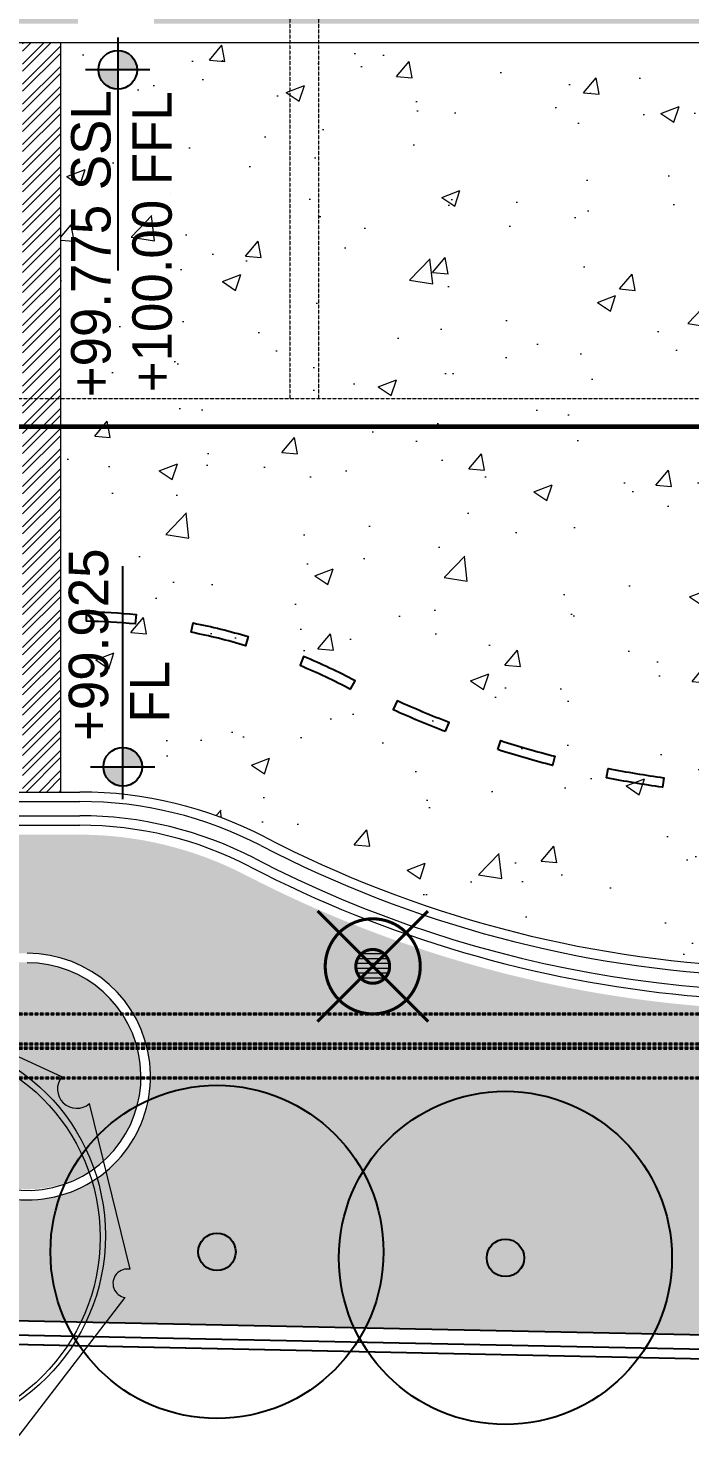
# Model space of a CAD drawing. Header units: millimetres. Extents: x 7964926 to 16080295, y -6277184 to -2986664.
# Drawn here: x 8151453 to 8158425, y -3153877 to -3138886 of the extents above; entities that cross this region are included whole.
import ezdxf

# ---------------------------------------------------------------- set-up
doc = ezdxf.new("R2010")
doc.units = ezdxf.units.MM
doc.header["$LTSCALE"] = 2000
doc.header["$MEASUREMENT"] = 0
doc.linetypes.add('( Hidden )', pattern=[0.375, 0.25, -0.125])
doc.linetypes.add('HIDDEN', pattern=[0.375, 0.25, -0.125])
for name, color, linetype, lineweight in [('BASEMENT EDGE', 4, 'Continuous', 5), ('L - paving', 9, 'Continuous', 5), ('L- existing trees', 76, 'Continuous', 18), ('L-compound wall', 7, 'Continuous', 20), ('L-ELE 1', 24, 'Continuous', 20), ('L-ELE 2', 30, 'Continuous', 15), ('L-ELE 3', 40, 'Continuous', 9), ('L-ELE 4', 27, 'Continuous', 9), ('L-HATCH-1', 9, 'Continuous', 5), ('L-kerb', 24, 'Continuous', 13), ('L-lights', 213, 'Continuous', 0), ('L-SHRUBS', 96, 'Continuous', 18), ('STR-Podium Beam', 8, 'Continuous', 15), ('STR-Retaining Wall', 250, 'HIDDEN', 15)]:
    doc.layers.add(name, color=color, linetype=linetype, lineweight=lineweight)
for name, color, linetype in [('E-TRANCH', 8, 'Continuous'), ('L - proposed trees', 74, 'Continuous'), ('L-FL', 7, 'Continuous')]:
    doc.layers.add(name, color=color, linetype=linetype)
doc.styles.add('Century Gothic', font='GOTHIC.TTF')
doc.styles.get("Standard").update_dxf_attribs({"font": 'romans.shx', "width": 0.75})

# ---------------------------------------------------------------- blocks, each defined once
blk = doc.blocks.new('tr2')
at = {"layer": 'L- existing trees', "color": 76}
for p, q in [((401995.1970289661, 55147.29130964103), (400960.7006910057, 54626.40764649663)), ((403263.7816156529, 54690.18554446454), (402235.3745674741, 55163.25570736275)), ((403744.2692394703, 53336.94819632843), (403456.702750566, 54501.69001496939)), ((400814.9449336002, 54421.02905581627), (400578.8632958847, 53295.43214612216)), ((400607.1498323255, 53098.26813930003), (401347.3135216238, 52203.02335924048)), ((402961.9934744061, 52168.2400862447), (403708.2987558024, 53138.74957791744)), ((401612.4421090515, 52063.10235540897), (402793.8304704772, 52083.96132495875))]:
    blk.add_line(p, q, dxfattribs=at)
for centre, radius in [((402155.7963706033, 53573.99469096489), 1413.501170714967), ((402155.5959569322, 53561.46897274249), 1377.023323899355), ((402155.5959569322, 53561.46897274249), 133.1154807850538)]:
    blk.add_circle(centre, radius, dxfattribs=at)
for centre, radius, start, end in [((402115.1476864221, 55157.30134670249), 120.3664746858054, 184.7695974003759, 2.836446390651354), ((403367.6698393328, 54603.54144847011), 135.2788720903965, 140.1718574198862, 311.1576893533137), ((400862.2929687702, 54541.84291974862), 129.7606572298454, 248.5997663942221, 40.67641135799115), ((400565.1585601621, 53192.85839501139), 103.4880067171258, 293.9351704157939, 82.38978340410885), ((403723.2551257618, 53238.3983010356), 100.7652468098838, 77.96245338531429, 261.4649254273576), ((401457.9823566428, 52091.57089745164), 157.0642556686082, 349.5570884024449, 134.7976733560101), ((402861.5586874661, 52158.733162347), 100.8842023398118, 5.407643402265633, 227.8299614077352)]:
    blk.add_arc(centre, radius, start, end, dxfattribs=at)
blk = doc.blocks.new('tree14 pp')
at = {"layer": 'L - proposed trees', "ltscale": 2000}
for radius in [1275.302534825622, 143.4666385081149]:
    blk.add_circle((-1172.818588513415, 1330.713593520573), radius, dxfattribs=at)
blk = doc.blocks.new('PL')
at = {"layer": 'L-lights'}
h = blk.add_hatch(dxfattribs=at)
h.set_pattern_fill('ANSI31', color=256, scale=32.5, style=0)
h.set_pattern_definition([(45, (5.943405767538934e-11, 1.438422714272747e-11), (-72.96458098368686, 72.96458098368687), [])])
edge = h.paths.add_edge_path()
edge.add_arc((-1.980708930204855e-10, -4.792233276873503e-11), 358.6952379030135, 89.65216382012761, 276.0669623147895)
edge.add_arc((-2.005542398819671e-10, -4.804645570288812e-11), 358.6952379030137, 276.0669623147899, 449.6521638201272)
at = {"layer": 'L-lights', "const_width": 65}
for points in [[(1.270153404675511e-09, -1658.684768646848), (1.270153404675511e-09, 1658.684768646877)], [(1658.676649893507, -2.17758473526645), (-1658.692887400218, -2.17758473526645)]]:
    blk.add_lwpolyline(points, dxfattribs=at)
for points in [[(6.123636782694438, 1008.676649893462, 1.057607136263516), (106.6097079497425, -1003.045588763812, 0.9455306849885294)], [(2.177584735642948, 358.6886279476718, 1.057607136266735), (37.91075155247358, -356.686204682835, 0.945530684985646)]]:
    blk.add_lwpolyline(points, format="xyb", close=True, dxfattribs=at)
blk = doc.blocks.new('finish lvl')
h = blk.add_hatch(color=256)
edge = h.paths.add_edge_path()
edge.add_ellipse((0.03779312691722225, 0.003030802937928456), major_axis=(-0.030468540123942, 0.030468540123942), ratio=0.9999999999984531, start_angle=-45.0000000000443, end_angle=45.00000000010281)
edge.add_line((-0.005295895751714852, 0.003030802937701083), (0.03779312691722236, 0.003030802937701083))
edge.add_line((0.03779312691722225, 0.003030802937928456), (0.03779312691722225, 0.04611982560686556))
edge = h.paths.add_edge_path()
edge.add_ellipse((0.03779312691722225, 0.003030802937928456), major_axis=(-0.030468540123909, 0.030468540123909), ratio=0.9999999999995983, start_angle=134.9999999999885, end_angle=224.999999999953)
edge.add_line((0.0808821495866141, 0.003030802938383204), (0.03779312691767689, 0.003030802938383204))
edge.add_line((0.03779312691722225, 0.003030802937928456), (0.03779312691722225, -0.04005821973088135))
for p, q in [((0.03779312691676751, 0.07484584072017242), (0.03779312691722225, -0.06878423484386076)), ((-0.03402191086343009, 0.00303080293815583), (0.4857257542894331, 0.003030802937473709))]:
    blk.add_line(p, q)
blk.add_ellipse((0.037793126917677, 0.00303080293815583), major_axis=(-0.030468540123953, 0.030468540123953), ratio=0.9999999999978331, start_param=1.570796326794534, end_param=7.85398163397412)
at = {"layer": 'L-FL'}
for tag, p in [('%%P0.00', (0.1256311287966128, 0.03566715156830469)), ('FIN.LVL.', (0.1074625354408454, -0.1030079454646966))]:
    blk.add_attdef(tag, p, '', height=0.08000000000000004, dxfattribs=at)

msp = doc.modelspace()

# ---------------------------------------------------------------- hatches: boundary and pattern name
at = {"layer": 'L - paving'}
h = msp.add_hatch(dxfattribs=at)
h.set_pattern_fill('AR-CONC', color=252, scale=275)
h.set_pattern_definition([(49.99999999999999, (0, 0), (1972.465502152072, -172.5683712021365), [206.25, -2268.75]), (355, (0, 0), (-381.56616743575, 2068.528367675033), [165, -1815]), (100.45144446, (164.37212275, -14.380696), (1590.899328499558, 1895.959975163731), [175.285528, -1928.140808]), (46.18420000000002, (0, 550), (2934.913659346824, -455.1780221809605), [309.3749999999999, -3403.125]), (96.63563549, (244.57604875, 512.06840575), (2570.320350604128, 2678.826152130014), [262.9284405, -2892.21284]), (351.1841639899999, (0, 550), (2570.320348900626, 2678.826150742473), [247.5, -2722.50000275]), (21, (275, 412.5), (1641.49439332577, -1107.201949329682), [206.25, -2268.75]), (326.0000000000001, (275, 412.5), (669.1171627843497, 1994.162623878846), [165, -1815]), (71.45144474, (411.7911985, 320.2331715), (2310.61153600742, 886.9606702174731), [175.2855225, -1928.140808]), (37.50000000000001, (0, 0), (33.43960212254934, 915.4580980361065), [0, -1793, 0, -1842.5, 0, -1821.875]), (7.499999999999999, (0, 0), (723.4412279659086, 1084.632207676491), [0, -1050.5, 0, -1751.75, 0, -694.375]), (327.5, (-613.25, 0), (1468.011699474125, -62.02589726954433), [0, -687.5, 0, -2145, 0, -2846.25]), (317.5, (-888.25, 0), (1603.761965691562, 275.2887014138738), [0, -893.75, 0, -1424.5, 0, -2021.25])])
h.paths.add_polyline_path([(8168692.175101224, -3143616.176616367), (8168699.449197595, -3143606.358822353), (8168695.812149408, -3143611.267719359)], flags=17)
edge = h.paths.add_edge_path()
edge.add_line((8169135.170489878, -3144212.33505545), (8169118.740869844, -3144165.405962321))
edge.add_line((8169118.740869844, -3144165.405962321), (8168580.636543698, -3143766.719381657))
edge.add_line((8168580.636543698, -3143766.719381657), (8169152.139017499, -3142995.366724025))
edge.add_line((8169152.139017499, -3142995.366724025), (8169722.44974506, -3143417.915331866))
edge.add_arc((8159586.25362648, -3136538.959870073), 12249.9999999861, 325.8371226123811, 364.2634128656642)
edge.add_line((8171802.355537636, -3135628.271067067), (8171101.505877797, -3135710.686644808))
edge.add_line((8171101.505877797, -3135710.686644808), (8170989.388361608, -3134757.256174052))
edge.add_line((8170989.388361608, -3134757.256174052), (8171693.528975233, -3134674.453600537))
edge.add_arc((8159583.392409566, -3136539.643621836), 12252.93195340092, 8.755831292089558, 27.28659865491887)
edge.add_arc((8174236.253626444, -3128947.681980285), 4249.999999980525, 181.2232828705653, 207.6867239223917, ccw=False)
edge.add_line((8169987.222240953, -3129038.413920314), (8169986.253626466, -3128209.524628223))
edge.add_line((8169986.253626466, -3128209.524628223), (8162086.253626466, -3128186.995951962))
edge.add_line((8162086.253626466, -3128186.995951962), (8162086.253626466, -3136538.959870067))
edge.add_arc((8159586.253626465, -3136538.959870066), 2500.000000000931, -85.4282847181787, 0, ccw=False)
edge.add_line((8159785.520734614, -3139031.005740353), (8151791.316827725, -3139038.959870066))
edge.add_line((8151791.316827725, -3139038.959870066), (8151791.382224033, -3146938.959870067))
edge.add_arc((8151949.119998452, -3151462.905597787), 4526.69483760834, 59.311359932071696, 91.9969401690206, ccw=False)
edge.add_arc((8159586.253626464, -3136538.959870077), 12249.99999999102, 244.2246613148839, 267.5538064820269)
edge.add_line((8159063.409394241, -3148777.796984305), (8159066.017918176, -3148063.850479904))
edge.add_line((8159066.017918176, -3148063.850479904), (8160026.011510578, -3148067.357978363))
edge.add_line((8160026.011510578, -3148067.357978363), (8160023.326204197, -3148802.319647288))
edge.add_arc((8159841.936883054, -3137103.015957958), 11700.70976056549, 270.8882588393903, 322.5840293175567)
h = msp.add_hatch(dxfattribs=at)
h.set_pattern_fill('ANSI36', color=37, scale=1000)
h.set_pattern_definition([(45, (0, 4.5), (66.29126073623883, 243.0679560328757), [312.5, -62.5, 0, -62.5])])
edge = h.paths.add_edge_path()
edge.add_line((8151442.308953669, -3148730.466425343), (8110587.5, -3148730.466425343))
edge.add_line((8110587.5, -3148730.466425343), (8110587.500000001, -3149930.466425343))
edge.add_line((8110587.500000001, -3149930.466425343), (8149742.793959929, -3149930.466425342))
edge.add_arc((8149716.498781649, -3150646.406831219), 716.4231299791828, 37.37573519721991, 87.89657655256372, ccw=False)
edge.add_arc((8151447.767026804, -3149926.778630761), 1196.324656351864, 193.7688197318623, 450.2614053285534)
at = {"layer": 'L-HATCH-1'}
h = msp.add_hatch(dxfattribs=at)
h.set_pattern_fill('STEEL', color=26, scale=1200)
h.set_pattern_definition([(45, (0, 0), (-106.0660171779821, 106.0660171779821), []), (45, (0, 75), (-106.0660171779821, 106.0660171779821), [])])
h.paths.add_polyline_path([(8151791.449516629, -3139034.96646662), (8151391.449516628, -3139034.96646662), (8151391.449516628, -3146934.96646662), (8151791.449516628, -3146934.96646662)])
at = {"layer": 'L-SHRUBS'}
h = msp.add_hatch(dxfattribs=at)
h.set_pattern_fill('GRASS', color=256, scale=200)
h.set_pattern_definition([(90, (0, 0), (-141.4213562, 141.4213562), [37.5, -245.3427126]), (45, (0, 0), (-141.4213562373095, 141.4213562373095), [37.5, -162.5]), (135, (0, 0), (-141.4213562373095, -141.4213562373095), [37.5, -162.5])])
h.paths.add_polyline_path([(8138297.802932838, -3138834.966466621), (8139097.802932836, -3138834.966466621), (8139097.802932836, -3138314.966466621), (8138297.802932838, -3138314.966466621)], flags=17)
edge = h.paths.add_edge_path()
edge.add_arc((8131487.941204141, -3138133.839949165), 794.3176598312729, 190.9679313982141, 298.03291581025553, ccw=False)
edge.add_arc((8131487.94120582, -3138133.839957842), 794.3176598305531, 190.9679307607101, 298.0329171423803)
edge.add_line((8131861.253626471, -3138834.96646662), (8151974.741020129, -3138834.96646662))
edge.add_line((8151974.741020129, -3138834.96646662), (8151974.741020129, -3138409.964895028))
edge.add_line((8151974.741020129, -3138409.964895028), (8130799.415597391, -3138409.965770769))
edge.add_arc((8132010.013566937, -3136924.330171246), 1916.418685579918, 230.8244861270405, 265.5479976046821)
h.paths.add_polyline_path([(8160841.67282026, -3134822.165058842), (8160041.672820261, -3134822.165058842), (8160041.672820261, -3134022.165058842), (8160841.672820258, -3134022.165058842)], flags=16)
edge = h.paths.add_edge_path()
edge.add_arc((8159586.253626465, -3136534.966466617), 2300.000000000243, 270.0000449886278, 359.9999999999072)
edge.add_line((8161886.253626466, -3136534.966466621), (8161886.253626468, -3127603.958694183))
edge.add_line((8161886.253626468, -3127603.958694183), (8160862.632688902, -3127603.958694183))
edge.add_line((8160862.632688902, -3127603.958694183), (8160862.632688902, -3128263.958694183))
edge.add_line((8160862.632688902, -3128263.958694183), (8160062.632688905, -3128263.958694184))
edge.add_line((8160062.632688905, -3128263.958694184), (8160062.632688904, -3127603.958694183))
edge.add_line((8160062.632688904, -3127603.958694183), (8153561.253626473, -3127603.958694185))
edge.add_line((8153561.253626473, -3127603.958694185), (8153561.253626473, -3125909.965291601))
edge.add_line((8153561.253626473, -3125909.965291601), (8152811.253626473, -3125909.9652916))
edge.add_line((8152811.253626473, -3125909.9652916), (8152811.253626473, -3125209.9652916))
edge.add_line((8152811.253626473, -3125209.9652916), (8152806.351444778, -3125209.9652916))
edge.add_line((8152806.351444778, -3125209.9652916), (8152806.351444777, -3126003.627777384))
edge.add_line((8152806.351444777, -3126003.627777384), (8152006.351444781, -3126003.627777384))
edge.add_line((8152006.351444781, -3126003.627777384), (8152006.35146542, -3125334.965910795))
edge.add_line((8152006.35146542, -3125334.965910795), (8146236.117130095, -3125334.979717472))
edge.add_line((8146236.117130095, -3125334.979717472), (8146236.117109454, -3126284.972144156))
edge.add_line((8146236.117109454, -3126284.972144156), (8151136.026061631, -3126284.958337268))
edge.add_line((8151136.026061631, -3126284.958337268), (8151136.089312258, -3128709.96524072))
edge.add_line((8151136.089312258, -3128709.96524072), (8154636.19037585, -3128709.96524072))
edge.add_line((8154636.19037585, -3128709.96524072), (8154636.158750542, -3129609.965332882))
edge.add_line((8154636.158750542, -3129609.965332882), (8159211.222001158, -3129609.965332883))
edge.add_line((8159211.222001158, -3129609.965332883), (8159211.253626466, -3130634.965291602))
edge.add_line((8159211.253626466, -3130634.965291602), (8159036.256720354, -3130634.962834333))
edge.add_line((8159036.256720354, -3130634.962834333), (8159036.256720354, -3137384.962834334))
edge.add_line((8159036.256720354, -3137384.962834334), (8159211.253626466, -3137384.96646662))
edge.add_line((8159211.253626466, -3137384.96646662), (8159211.253626473, -3138409.965199811))
edge.add_line((8159211.253626473, -3138409.965199811), (8152775.14990015, -3138409.965465987))
edge.add_line((8152775.14990015, -3138409.965465987), (8152775.14990015, -3138834.96646662))
edge.add_line((8152775.14990015, -3138834.96646662), (8159586.255432425, -3138834.966466618))
h = msp.add_hatch(dxfattribs=at)
h.set_pattern_fill('GRASS', color=256, scale=200)
h.set_pattern_definition([(90, (-74478.60087377392, 204235.0710853068), (-141.4213562, 141.4213562), [37.5, -245.3427126]), (45, (-74478.60087377392, 204235.0710853068), (-141.4213562373095, 141.4213562373095), [37.5, -162.5]), (135, (-74478.60087377392, 204235.0710853068), (-141.4213562373095, -141.4213562373095), [37.5, -162.5])])
h.paths.add_polyline_path([(8146777.276696373, -3148633.548950177), (8146777.276696373, -3147833.548950177), (8147577.27669637, -3147833.548950177), (8147577.27669637, -3148633.548950177)])
h.paths.add_polyline_path([(8124180.375164612, -3148358.548970817), (8124180.375164612, -3147558.548970817), (8124980.37516461, -3147558.548970817), (8124980.37516461, -3148358.548970817)])
edge = h.paths.add_edge_path()
edge.add_arc((8151994.975736673, -3151184.966466623), 3800.000000003782, 62.6078948156339, 89.99999999998596)
edge.add_line((8151994.975736674, -3147384.96646662), (8110676.190326478, -3147384.96646662))
edge.add_line((8110676.190326478, -3147384.96646662), (8110676.190326476, -3148634.966425343))
edge.add_line((8110676.190326476, -3148634.966425343), (8151439.850234779, -3148634.966425342))
edge.add_arc((8151439.850234783, -3149934.966425341), 1299.999999999534, -94.13726693954641, 90.0000000002052, ccw=False)
edge.add_arc((8119091.103002861, -3150316.085970914), 32267.9467817957, 356.1086865396051, 358.37420985212555, ccw=False)
edge.add_line((8151284.658585117, -3152505.918951986), (8159891.868383001, -3152685.90998502))
edge.add_line((8159891.868383001, -3152685.90998502), (8159891.868412975, -3152685.9085515))
edge.add_line((8159891.868412975, -3152685.9085515), (8169090.584067665, -3152878.270387234))
edge.add_line((8169090.584067665, -3152878.270387234), (8169090.871898463, -3148711.442494051))
edge.add_line((8169090.871898463, -3148711.442494051), (8163195.052155473, -3148711.442688296))
edge.add_arc((8159586.253626463, -3136534.966466616), 12700.0000000042, 242.60789481565018, 286.5084868015714, ccw=False)

# ---------------------------------------------------------------- linework, layer by layer
at = {"layer": 'BASEMENT EDGE', "color": 2, "linetype": '( Hidden )', "ltscale": 0.01, "const_width": 50}
msp.add_lwpolyline([(7981805.827278946, -3086059.967953469), (7976491.006109476, -3129797.46565373), (7978510.206521805, -3129797.46565373), (7978510.206521805, -3137797.465291389), (7982586.190326475, -3137797.465291393), (7982586.190326475, -3145584.965291392), (8038276.190326475, -3145584.965291392), (8038276.190326475, -3143084.965291393), (8166136.190326478, -3143084.965291393), (8166136.191441908, -3086059.965282003)], close=True, dxfattribs=at)
at = {"layer": 'E-TRANCH', "linetype": 'HIDDEN', "ltscale": 0.005}
for points in [[(8054456.308664521, -3150295.704028474), (8108928.356868251, -3150724.243818369, 0.1342539709731002), (8110101.874288439, -3150416.222482182), (8111699.50955183, -3149493.827333104, -0.1316524976123824), (8112549.50955047, -3149266.070519838), (8165776.881539777, -3149266.070519838, 0.1989123673797139), (8167191.095112538, -3148680.284077908), (8172778.487110624, -3143092.892079822, 0.1934301137967598), (8173363.827669068, -3141720.908060034), (8173934.040535343, -3114721.534767324)], [(8054456.308664521, -3150310.704809632), (8108928.203493815, -3150739.243031196, 0.1342539709731081), (8110109.374286925, -3150429.212860617), (8111707.009550313, -3149506.81771154, -0.1316524976123668), (8112549.50955047, -3149281.070516811), (8165776.881539777, -3149281.070516811, 0.1989123673797054), (8167201.701712115, -3148690.890677485), (8172789.093710201, -3143103.498679399, 0.1934301137967237), (8173378.824321915, -3141721.224781615), (8173949.037188189, -3114721.851488913)], [(8054456.308664521, -3150610.720493478), (8108925.136004473, -3151039.227348434, 0.1342539709731745), (8110259.374286994, -3150689.020481865), (8111857.009550342, -3149766.625332811, -0.13165249761225), (8112549.509550476, -3149581.070516943), (8165776.881539777, -3149581.070516943, 0.1989123673797447), (8167413.833746565, -3148903.022711934), (8173001.225744651, -3143315.630713848, 0.1934301137967891), (8173678.757439526, -3141727.559214529), (8174248.970305796, -3114728.185921969)], [(8054456.308664521, -3150625.721277516), (8108924.982630008, -3151054.226564141, 0.134253970973207), (8110266.874286921, -3150702.010862794), (8111864.509550267, -3149779.615713741, -0.1316524976123132), (8112549.509550477, -3149596.070516795), (8165776.881539777, -3149596.070516795, 0.1989123673797757), (8167424.440348178, -3148913.629313547), (8173011.832346264, -3143326.237315462, 0.1934301137968721), (8173693.754095253, -3141727.875936171), (8174263.966961522, -3114728.502643618)], [(8054456.308664521, -3150655.722845714), (8108924.675881076, -3151084.224995678, 0.1342539709731537), (8110281.874286834, -3150727.991624756), (8111879.509550177, -3149805.596475706, -0.1316524976123722), (8112549.509550479, -3149626.070516622), (8165776.881539777, -3149626.070516622, 0.1989123673797775), (8167445.653551491, -3148934.84251686), (8173033.045549577, -3143347.450518774, 0.1934301137968158), (8173723.747406826, -3141728.509379459), (8174293.960273095, -3114729.13608692)], [(8054456.308664521, -3150670.723630064), (8108924.522506607, -3151099.224211697, 0.1342539709731088), (8110289.374286916, -3150740.982005955), (8111887.009550257, -3149818.586856906, -0.1316524976124239), (8112549.50955048, -3149641.070516786), (8165776.881539777, -3149641.070516786, 0.1989123673797341), (8167456.260153324, -3148945.449118694), (8173043.65215141, -3143358.057120608, 0.1934301137968473), (8173738.744062864, -3141728.826101108), (8174308.956929133, -3114729.452808576)], [(8054456.308664521, -3150970.739316728), (8108921.455017236, -3151399.208531752, 0.1342539709730694), (8110439.374288396, -3151000.789629642), (8112037.009551694, -3150078.394480618, -0.1316524976123032), (8112549.509550497, -3149941.070519735), (8165776.881539777, -3149941.070519735, 0.1989123673796845), (8167668.392189765, -3149157.581155135), (8173255.784187852, -3143570.18915705, 0.1934301137968262), (8174038.677183291, -3141735.160534082), (8174608.890049556, -3114735.787241692)], [(8054456.308664521, -3150985.740100914), (8108921.301642769, -3151414.207747607, 0.1342539709730478), (8110446.874288396, -3151013.780010698), (8112044.509551692, -3150091.384861676, -0.1316524976123685), (8112549.509550499, -3149956.070519735), (8165776.881539777, -3149956.070519735, 0.1989123673796964), (8167678.998791483, -3149168.187756853), (8173266.39078957, -3143580.795758768, 0.1934301137968125), (8174053.673839165, -3141735.477255727), (8174623.88670543, -3114736.103963344)]]:
    msp.add_lwpolyline(points, format="xyb", dxfattribs=at)
at = {"layer": 'L-compound wall', "color": 7, "lineweight": 25}
for p, q in [((8108738.321183613, -3151616.204468373), (8174042.439517401, -3152981.821897974)), ((8108735.986214809, -3151766.188434028), (8174189.239521036, -3153134.924523263))]:
    msp.add_line(p, q, dxfattribs=at)
at = {"layer": 'L-compound wall', "lineweight": 25}
msp.add_lwpolyline([(8175893.586245873, -3077164.374301981), (7980862.945159239, -3077508.090668121), (7978305.124828079, -3097896.607832287), (7976331.01029449, -3114636.526972916), (7971810.414036102, -3151672.070342278), (7992932.742771153, -3151954.453417468), (8024764.788228069, -3151685.265464583), (8063758.699941444, -3151406.280851228), (8108734.296880024, -3151866.177734863), (8174286.973501227, -3153236.992930519), (8175095.256693388, -3114965.032729664), (8270296.784206889, -3115122.376169953), (8270280.009804663, -3116338.856435483), (8274728.881882717, -3116451.333088821), (8275279.372631292, -3076529.724445269), (8270829.795642485, -3076468.367926075)], close=True, dxfattribs=at)
msp.add_lwpolyline([(8270829.928331669, -3076468.36793568), (8270829.928331386, -3076468.367935676), (8175893.718934774, -3077164.374311582), (7980863.07784814, -3077508.090677722), (7978305.25751698, -3097896.607841888), (7976331.142983392, -3114636.526982518), (7971810.546725001, -3151672.070351879), (7992932.875460055, -3151954.45342707), (8024764.920916971, -3151685.265474184), (8063758.832630344, -3151406.280860829), (8108734.429568924, -3151866.177744464), (8174287.106190126, -3153236.992940121), (8175095.389382288, -3114965.032739266), (8270296.916895788, -3115122.376179554), (8270280.142493565, -3116338.856445082)], dxfattribs=at)
at = {"layer": 'L-ELE 1'}
msp.add_line((8131776.239920398, -3139034.96646662), (8159586.253626466, -3139034.96646662), dxfattribs=at)
at = {"layer": 'L-ELE 2'}
msp.add_arc((8151439.850234779, -3149934.966425342), 1300, 199.471220617579, 90, dxfattribs=at)
at = {"layer": 'L-ELE 3', "lineweight": 25}
msp.add_line((8152062.665554263, -3145035.572488988), (8152062.665554263, -3145135.577072428), dxfattribs=at)
msp.add_lwpolyline([(8152062.665554263, -3145035.572488988, -0.02193619473834684), (8152588.132064659, -3145063.63772438), (8152578.424896037, -3145163.165463615, 0.02189594503524259), (8152062.665554263, -3145135.577072428, 0.0216891775967165)], format="xyb", dxfattribs=at)
for points in [[(8153169.493546115, -3145251.289333583), (8153188.597446663, -3145153.13108898, -0.02500781616401063), (8153770.899293892, -3145297.004501102), (8153742.090362556, -3145392.764855502, 0.0250078161640156)], [(8154850.553310607, -3145850.271232857), (8154897.534343794, -3145761.994494583, 0.0250078161640192), (8154354.6157162, -3145507.015350704), (8154316.683364991, -3145599.541761695, -0.0250078143300585)], [(8155852.589267451, -3146295.26994751), (8155888.355840959, -3146201.884979665, -0.01415236046659728), (8155339.624880206, -3145973.711397036), (8155298.632297549, -3146064.923283139, 0.01415236046659436)], [(8156402.675614212, -3146488.287752748), (8156433.101605872, -3146393.028847489, 0.01415236046659728), (8157004.096521094, -3146557.751820654), (8156979.108576246, -3146654.579516137, -0.01415236046659436)], [(8157547.478665158, -3146784.218646278), (8157566.948518168, -3146686.132333147, 0.01415236046659728), (8158152.896870911, -3146785.295728701), (8158139.007478401, -3146884.326455121, -0.01415236046659436)]]:
    msp.add_lwpolyline(points, format="xyb", close=True, dxfattribs=at)
at = {"layer": 'L-ELE 4'}
msp.add_line((8151791.316827724, -3139034.96646662), (8151791.316827723, -3146934.96646662), dxfattribs=at)
at = {"layer": 'L-ELE 4', "color": 2, "linetype": '( Hidden )', "ltscale": 0.01, "const_width": 50}
msp.add_lwpolyline([(7981805.827280783, -3086059.967953469), (7976491.006111314, -3129797.46565373), (7978510.206523643, -3129797.46565373), (7978510.206523643, -3137797.465291389), (7982586.190328312, -3137797.465291393), (7982586.190328312, -3145584.965291392), (8038276.190328312, -3145584.965291392), (8038276.190328312, -3143084.965291393), (8166136.190328316, -3143084.965291393), (8166136.191443746, -3086059.965282003)], close=True, dxfattribs=at)
at = {"layer": 'L-ELE 4'}
msp.add_arc((8151439.850234779, -3149934.966425342), 1200, 199.471220617579, 90.0000441827862, dxfattribs=at)
at = {"layer": 'L-kerb', "color": 8}
msp.add_line((8147636.743465919, -3146934.96646662), (8151994.975736674, -3146934.96646662), dxfattribs=at)
at = {"layer": 'L-kerb'}
for p, q in [((8147636.744863797, -3147034.96646662), (8151994.975736674, -3147034.96646662)), ((8107676.253577098, -3147184.96646662), (8151994.975736674, -3147184.96646662)), ((8107676.253577098, -3147284.966466619), (8151994.975736674, -3147284.966466623))]:
    msp.add_line(p, q, dxfattribs=at)
for centre, radius, start, end in [((8159586.253626466, -3136534.96646662), 12500, 242.6078948135294, 27.39210518647057), ((8151994.975736674, -3151184.96646662), 4150, 62.60789481352946, 90), ((8151994.975736674, -3151184.96646662), 4000, 62.60789481352946, 90), ((8151994.975736674, -3151184.96646662), 3900, 62.60789481352946, 90), ((8159586.253626466, -3136534.96646662), 12350, 242.6078948135294, 267.5719955022961), ((8159586.253626466, -3136534.96646662), 12600, 242.6078948135294, 286.5743260391471)]:
    msp.add_arc(centre, radius, start, end, dxfattribs=at)
at = {"layer": 'L-kerb', "color": 8}
for centre, radius, start, end in [((8151994.975736674, -3151184.96646662), 4250, 62.60789481352946, 90), ((8159586.253626466, -3136534.96646662), 12250, 242.6078948135294, 267.5538747767225)]:
    msp.add_arc(centre, radius, start, end, dxfattribs=at)
at = {"layer": 'STR-Podium Beam', "linetype": 'HIDDEN', "lineweight": 5, "ltscale": 0.005}
for p, q in [((8154211.057686951, -3138284.965240725), (8154211.057686951, -3142784.965240727)), ((8154211.057686951, -3138284.965240725), (8154211.057686951, -3142784.965240727)), ((8154511.057686951, -3138284.965240725), (8154511.057686951, -3142784.965240727)), ((8154511.057686951, -3138284.965240725), (8154511.057686951, -3142784.965240727))]:
    msp.add_line(p, q, dxfattribs=at)
at = {"layer": 'STR-Retaining Wall', "linetype": 'HIDDEN', "ltscale": 0.005}
msp.add_line((8122813.517741758, -3142784.965240726), (8165836.057686951, -3142784.965240726), dxfattribs=at)
msp.add_line((8122813.517741758, -3142784.965240726), (8165836.057686951, -3142784.965240726), dxfattribs=at)
at = {"layer": 'STR-Retaining Wall', "linetype": 'Continuous'}
msp.add_lwpolyline([(8122797.737014161, -3086059.965240727), (8166136.057686951, -3086059.965240727), (8166136.057686951, -3143084.965240725), (8122813.517741758, -3143084.965240757)], dxfattribs=at)
msp.add_lwpolyline([(8122797.737014161, -3086059.965240727), (8166136.057686951, -3086059.965240727), (8166136.057686951, -3143084.965240725), (8122813.517741758, -3143084.965240757)], dxfattribs=at)

# ---------------------------------------------------------------- block references
at = {"layer": 'L - proposed trees', "color": 1, "xscale": 1.377, "yscale": 1.377, "zscale": 1.377}
for p in [(8155055.946353102, -3153615.129615147), (8158097.824207415, -3153678.740326425)]:
    msp.add_blockref('tree14 pp', p, dxfattribs=at)
at = {"layer": 'L- existing trees', "xscale": 1.5, "yscale": 1.5, "zscale": 1.5, "rotation": 3.160513407160135e-06}
msp.add_blockref('tr2', (7546910.517939679, -3231971.835291979), dxfattribs=at)
at = {"layer": 'L-FL', "ltscale": 0.5}
ref = msp.add_blockref('finish lvl', (8152380.176960993, -3139142.904597905), dxfattribs=dict(at, xscale=4725.606725105103, yscale=4725.606725105103, zscale=4725.606725105103, rotation=270.0002105369683))
ref.add_attrib('FIN.LVL.', '+99.775 SSL', (8152318.692515408, -3142774.259975021, 1.815885305421428e-06), dxfattribs={"ltscale": 0.5, "height": 416.5668000038458, "rotation": 90.00021057259767, "style": 'Century Gothic'})
ref.add_attrib('%%P0.00', '+100.00 FFL', (8152964.54643885, -3142721.497884149), dxfattribs={"ltscale": 0.5, "height": 416.5668000038458, "rotation": 90.00021057259767, "style": 'Century Gothic'})
ref = msp.add_blockref('finish lvl', (8152461.674683556, -3146848.3701447), dxfattribs=dict(at, xscale=4725.606725105103, yscale=4725.606725105103, zscale=4725.606725105103, rotation=90.00021053696821))
ref.add_attrib('FIN.LVL.', ' FL', (8152939.737478431, -3146359.529742603, 1.815885305421428e-06), dxfattribs={"ltscale": 0.5, "height": 416.5668000038458, "rotation": 90.0002105725977, "style": 'Century Gothic'})
ref.add_attrib('%%P0.00', '+99.925', (8152293.883500228, -3146396.999782349), dxfattribs={"ltscale": 0.5, "height": 416.5668000038458, "rotation": 90.0002105725977, "style": 'Century Gothic'})
at = {"layer": 'L-lights', "color": 6, "xscale": 0.497007000161001, "yscale": 0.497007000161001, "zscale": 0.497007000161001, "rotation": 135.0000000000014}
msp.add_blockref('PL', (8155083.668577404, -3148772.88808907, -3.942530235430658e-05), dxfattribs=at)

doc.saveas('drawing.dxf')
